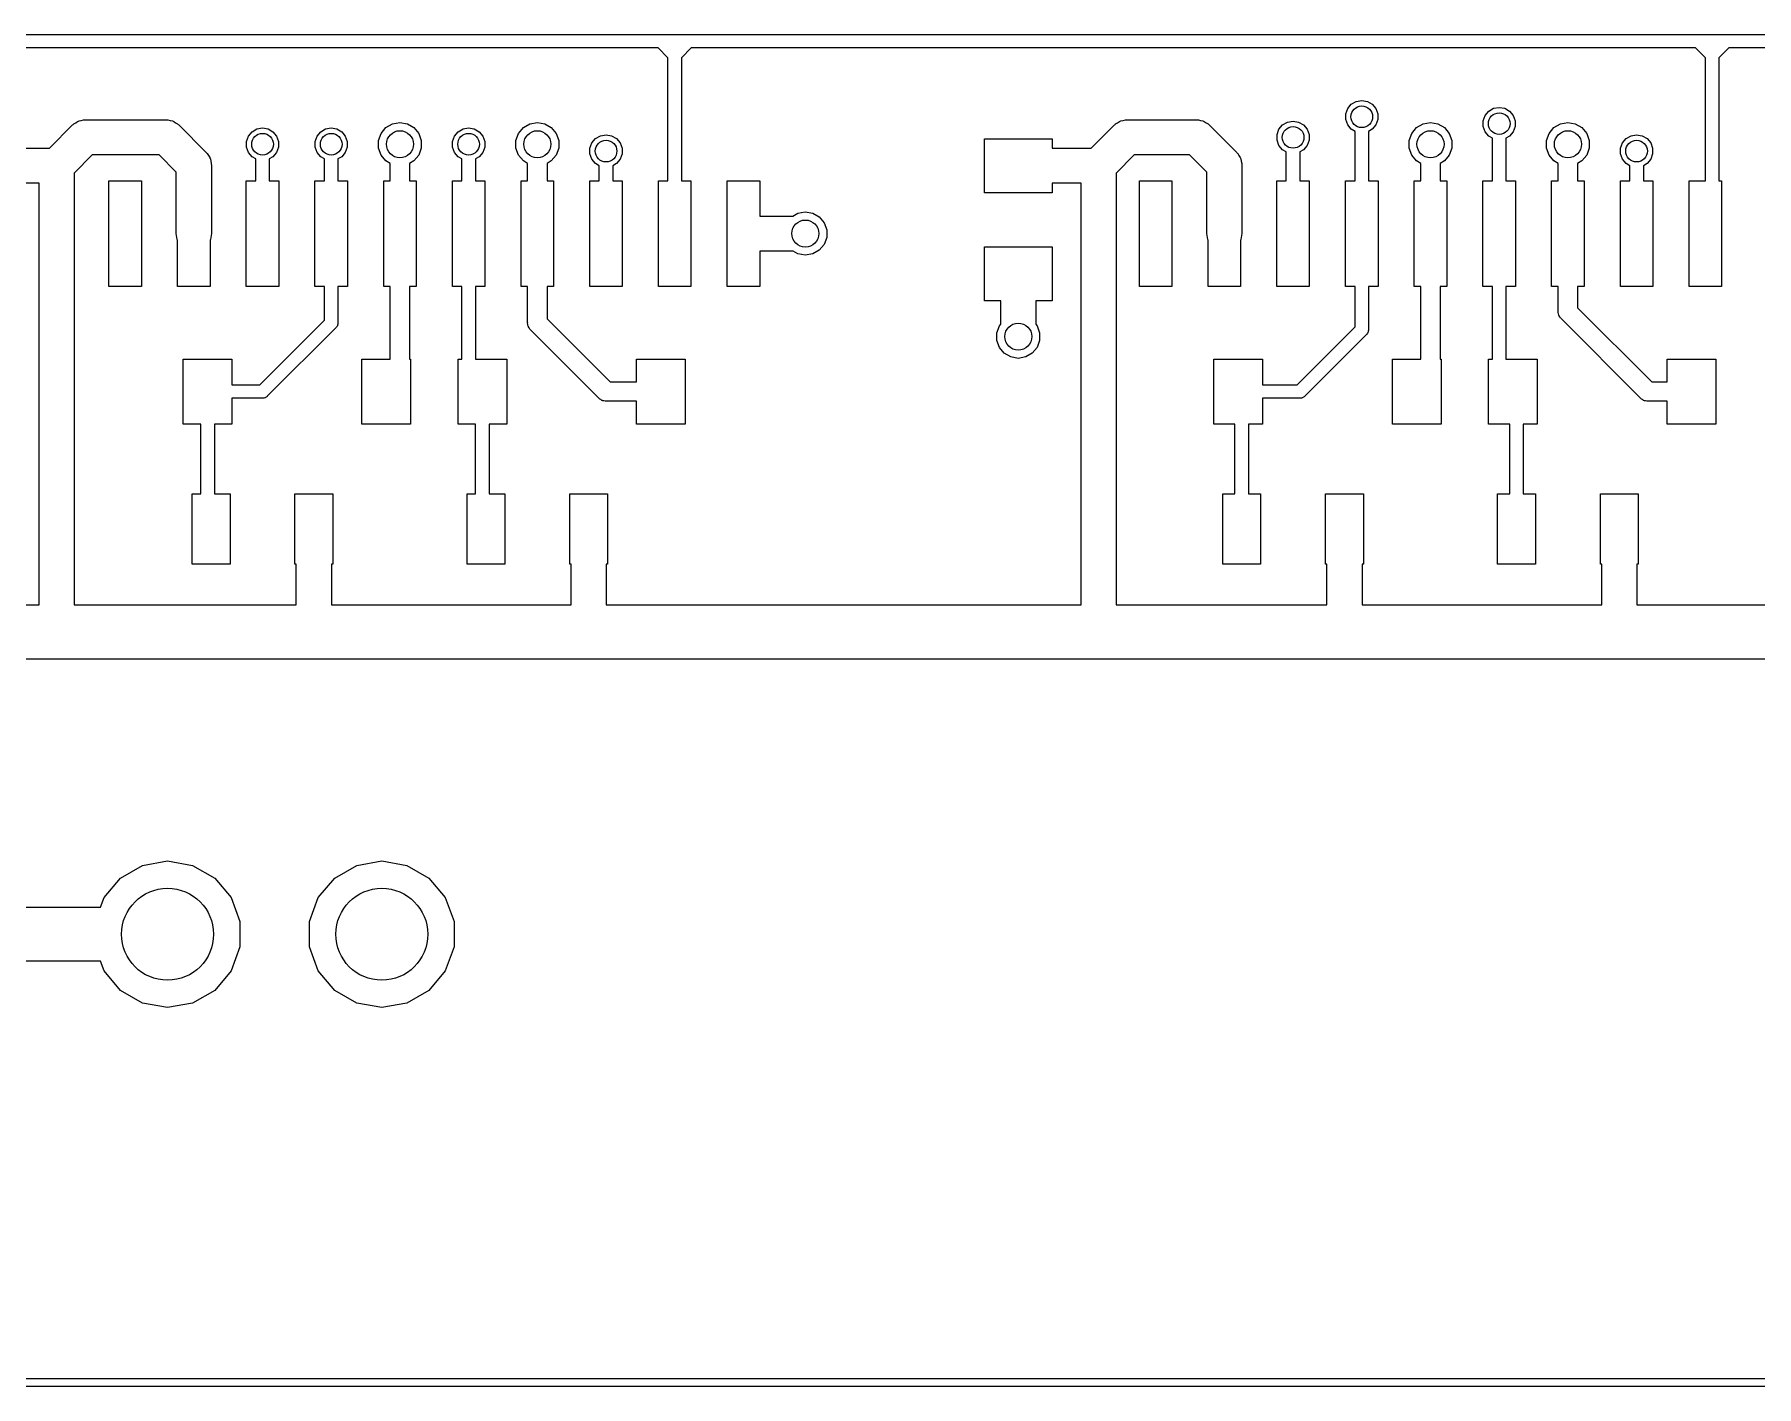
# Model space of a CAD drawing. Extents: x 25 to 125, y -125 to -25.
# Drawn here: x 58.65 to 90.48, y -125.08 to -100.08 of the extents above; entities that cross this region are included whole.
import ezdxf

# ---------------------------------------------------------------- set-up
doc = ezdxf.new("R2010")
doc.units = 0
doc.header["$MEASUREMENT"] = 0
doc.layers.add('BLACK', color=7, linetype='CONTINUOUS')

msp = doc.modelspace()

# ---------------------------------------------------------------- linework, layer by layer
at = {"layer": 'Black'}
for p, q in [((52.451, -100.078), (70.231, -100.078)), ((70.231, -100.078), (70.485, -100.078)), ((70.485, -100.078), (70.739, -100.078)), ((70.739, -100.078), (89.408, -100.078)), ((89.408, -100.078), (89.662, -100.078)), ((89.662, -100.078), (89.916, -100.078)), ((89.916, -100.078), (108.331, -100.078)), ((70.1792, -100.328), (52.5028, -100.328)), ((70.36, -100.509), (70.1792, -100.328)), ((70.36, -102.785), (70.36, -100.509)), ((70.7908, -100.328), (70.61, -100.509)), ((70.61, -100.509), (70.61, -102.785)), ((89.3562, -100.328), (70.7908, -100.328)), ((89.537, -100.509), (89.3562, -100.328)), ((89.537, -102.785), (89.537, -100.509)), ((89.9678, -100.328), (89.787, -100.509)), ((89.787, -100.509), (89.787, -102.785)), ((108.279, -100.328), (89.9678, -100.328)), ((82.8884, -101.548), (82.9242, -101.449)), ((82.8884, -101.652), (82.8884, -101.548)), ((82.9242, -101.449), (82.9914, -101.369)), ((82.9914, -101.369), (83.082, -101.317)), ((83.082, -101.317), (83.185, -101.299)), ((83.185, -101.299), (83.288, -101.317)), ((83.288, -101.317), (83.3786, -101.369)), ((83.3786, -101.369), (83.4458, -101.449)), ((83.4458, -101.449), (83.4816, -101.548)), ((83.4816, -101.548), (83.4816, -101.652)), ((85.4642, -101.576), (85.5314, -101.496)), ((85.5314, -101.496), (85.622, -101.444)), ((85.622, -101.444), (85.725, -101.426)), ((85.725, -101.426), (85.828, -101.444)), ((85.828, -101.444), (85.9186, -101.496)), ((85.9186, -101.496), (85.9858, -101.576)), ((58.9254, -102.18), (59.3542, -101.751)), ((59.3542, -101.751), (59.3659, -101.743)), ((59.3659, -101.743), (59.3751, -101.732)), ((59.3751, -101.732), (59.4119, -101.711)), ((59.4119, -101.711), (59.4466, -101.686)), ((59.4466, -101.686), (59.4605, -101.683)), ((59.4605, -101.683), (59.4728, -101.676)), ((59.4728, -101.676), (59.5147, -101.668)), ((59.5147, -101.668), (59.5557, -101.657)), ((59.5557, -101.657), (59.5699, -101.658)), ((59.5699, -101.658), (59.584, -101.656)), ((59.584, -101.656), (61.087, -101.656)), ((61.087, -101.656), (61.1011, -101.658)), ((61.1011, -101.658), (61.1153, -101.657)), ((61.1153, -101.657), (61.1563, -101.668)), ((61.1563, -101.668), (61.1982, -101.676)), ((61.1982, -101.676), (61.2105, -101.683)), ((61.2105, -101.683), (61.2244, -101.686)), ((61.2244, -101.686), (61.2591, -101.711)), ((61.2591, -101.711), (61.2959, -101.732)), ((61.2959, -101.732), (61.3051, -101.743)), ((61.3051, -101.743), (61.3168, -101.751)), ((61.3168, -101.751), (61.8248, -102.259)), ((62.6714, -101.877), (62.762, -101.825)), ((62.762, -101.825), (62.865, -101.807)), ((62.865, -101.807), (62.968, -101.825)), ((62.968, -101.825), (63.0586, -101.877)), ((63.9414, -101.877), (64.032, -101.825)), ((64.032, -101.825), (64.135, -101.807)), ((64.135, -101.807), (64.238, -101.825)), ((64.238, -101.825), (64.3286, -101.877)), ((65.0573, -101.907), (65.1469, -101.8)), ((65.1469, -101.8), (65.2677, -101.731)), ((65.2677, -101.731), (65.405, -101.706)), ((65.405, -101.706), (65.5423, -101.731)), ((65.5423, -101.731), (65.6631, -101.8)), ((65.6631, -101.8), (65.7527, -101.907)), ((66.4814, -101.877), (66.572, -101.825)), ((66.572, -101.825), (66.675, -101.807)), ((66.675, -101.807), (66.778, -101.825)), ((66.778, -101.825), (66.8686, -101.877)), ((67.5973, -101.907), (67.6869, -101.8)), ((67.6869, -101.8), (67.8077, -101.731)), ((67.8077, -101.731), (67.945, -101.706)), ((67.945, -101.706), (68.0823, -101.731)), ((68.0823, -101.731), (68.2031, -101.8)), ((68.2031, -101.8), (68.2927, -101.907)), ((78.1854, -102.18), (78.6142, -101.751)), ((78.6142, -101.751), (78.6259, -101.743)), ((78.6259, -101.743), (78.6351, -101.732)), ((78.6351, -101.732), (78.6719, -101.711)), ((78.6719, -101.711), (78.7066, -101.686)), ((78.7066, -101.686), (78.7205, -101.683)), ((78.7205, -101.683), (78.7328, -101.676)), ((78.7328, -101.676), (78.7747, -101.668)), ((78.7747, -101.668), (78.8157, -101.657)), ((78.8157, -101.657), (78.8299, -101.658)), ((78.8299, -101.658), (78.844, -101.656)), ((78.844, -101.656), (80.137, -101.656)), ((80.137, -101.656), (80.1511, -101.658)), ((80.1511, -101.658), (80.1653, -101.657)), ((80.1653, -101.657), (80.2063, -101.668)), ((80.2063, -101.668), (80.2482, -101.676)), ((80.2482, -101.676), (80.2605, -101.683)), ((80.2605, -101.683), (80.2744, -101.686)), ((80.2744, -101.686), (80.3091, -101.711)), ((80.3091, -101.711), (80.3459, -101.732)), ((80.3459, -101.732), (80.3551, -101.743)), ((80.3551, -101.743), (80.3668, -101.751)), ((80.3668, -101.751), (80.8748, -102.259)), ((81.6184, -101.929), (81.6542, -101.83)), ((81.6542, -101.83), (81.7214, -101.75)), ((81.7214, -101.75), (81.812, -101.698)), ((81.812, -101.698), (81.915, -101.68)), ((81.915, -101.68), (82.018, -101.698)), ((82.018, -101.698), (82.1086, -101.75)), ((82.1086, -101.75), (82.1758, -101.83)), ((82.1758, -101.83), (82.2116, -101.929)), ((82.9242, -101.751), (82.8884, -101.652)), ((82.9914, -101.831), (82.9242, -101.751)), ((83.06, -101.87), (82.9914, -101.831)), ((83.3786, -101.831), (83.31, -101.87)), ((83.4458, -101.751), (83.3786, -101.831)), ((83.4816, -101.652), (83.4458, -101.751)), ((84.1073, -101.907), (84.1969, -101.8)), ((84.1969, -101.8), (84.3177, -101.731)), ((84.3177, -101.731), (84.455, -101.706)), ((84.455, -101.706), (84.5923, -101.731)), ((84.5923, -101.731), (84.7131, -101.8)), ((84.7131, -101.8), (84.8027, -101.907)), ((85.4284, -101.675), (85.4642, -101.576)), ((85.4284, -101.779), (85.4284, -101.675)), ((85.4642, -101.878), (85.4284, -101.779)), ((85.9858, -101.576), (86.0216, -101.675)), ((86.0216, -101.779), (85.9858, -101.878)), ((86.0216, -101.675), (86.0216, -101.779)), ((86.6473, -101.907), (86.7369, -101.8)), ((86.7369, -101.8), (86.8577, -101.731)), ((86.8577, -101.731), (86.995, -101.706)), ((86.995, -101.706), (87.1323, -101.731)), ((87.1323, -101.731), (87.2531, -101.8)), ((87.2531, -101.8), (87.3427, -101.907)), ((58.41, -102.18), (58.9254, -102.18)), ((62.5684, -102.056), (62.6042, -101.957)), ((62.5684, -102.16), (62.5684, -102.056)), ((62.6042, -102.259), (62.5684, -102.16)), ((62.6042, -101.957), (62.6714, -101.877)), ((63.0586, -101.877), (63.1258, -101.957)), ((63.1258, -101.957), (63.1616, -102.056)), ((63.1616, -102.16), (63.1258, -102.259)), ((63.1616, -102.056), (63.1616, -102.16)), ((63.8384, -102.056), (63.8742, -101.957)), ((63.8384, -102.16), (63.8384, -102.056)), ((63.8742, -102.259), (63.8384, -102.16)), ((63.8742, -101.957), (63.9414, -101.877)), ((64.3286, -101.877), (64.3958, -101.957)), ((64.3958, -101.957), (64.4316, -102.056)), ((64.4316, -102.16), (64.3958, -102.259)), ((64.4316, -102.056), (64.4316, -102.16)), ((65.0096, -102.038), (65.0573, -101.907)), ((65.0096, -102.178), (65.0096, -102.038)), ((65.0573, -102.309), (65.0096, -102.178)), ((65.7527, -101.907), (65.8004, -102.038)), ((65.8004, -102.178), (65.7527, -102.309)), ((65.8004, -102.038), (65.8004, -102.178)), ((66.3784, -102.056), (66.4142, -101.957)), ((66.3784, -102.16), (66.3784, -102.056)), ((66.4142, -102.259), (66.3784, -102.16)), ((66.4142, -101.957), (66.4814, -101.877)), ((66.8686, -101.877), (66.9358, -101.957)), ((66.9358, -101.957), (66.9716, -102.056)), ((66.9716, -102.16), (66.9358, -102.259)), ((66.9716, -102.056), (66.9716, -102.16)), ((67.5496, -102.038), (67.5973, -101.907)), ((67.5496, -102.178), (67.5496, -102.038)), ((67.5973, -102.309), (67.5496, -102.178)), ((68.2927, -101.907), (68.3404, -102.038)), ((68.3404, -102.178), (68.2927, -102.309)), ((68.3404, -102.038), (68.3404, -102.178)), ((68.9184, -102.183), (68.9542, -102.084)), ((68.9184, -102.287), (68.9184, -102.183)), ((68.9542, -102.084), (69.0214, -102.004)), ((69.0214, -102.004), (69.112, -101.952)), ((69.112, -101.952), (69.215, -101.934)), ((69.215, -101.934), (69.318, -101.952)), ((69.318, -101.952), (69.4086, -102.004)), ((69.4086, -102.004), (69.4758, -102.084)), ((69.4758, -102.084), (69.5116, -102.183)), ((69.5116, -102.183), (69.5116, -102.287)), ((76.21, -103.005), (76.21, -102.005)), ((76.21, -102.005), (77.46, -102.005)), ((77.46, -102.005), (77.46, -102.18)), ((77.46, -102.18), (78.1854, -102.18)), ((81.6184, -102.033), (81.6184, -101.929)), ((81.6542, -102.132), (81.6184, -102.033)), ((81.7214, -102.212), (81.6542, -102.132)), ((82.1758, -102.132), (82.1086, -102.212)), ((82.2116, -102.033), (82.1758, -102.132)), ((82.2116, -101.929), (82.2116, -102.033)), ((83.06, -102.785), (83.06, -101.87)), ((83.31, -101.87), (83.31, -102.785)), ((84.0596, -102.038), (84.1073, -101.907)), ((84.0596, -102.178), (84.0596, -102.038)), ((84.1073, -102.309), (84.0596, -102.178)), ((84.8027, -101.907), (84.8504, -102.038)), ((84.8504, -102.178), (84.8027, -102.309)), ((84.8504, -102.038), (84.8504, -102.178)), ((85.5314, -101.958), (85.4642, -101.878)), ((85.6, -101.997), (85.5314, -101.958)), ((85.6, -102.785), (85.6, -101.997)), ((85.9186, -101.958), (85.85, -101.997)), ((85.85, -101.997), (85.85, -102.785)), ((85.9858, -101.878), (85.9186, -101.958)), ((86.5996, -102.038), (86.6473, -101.907)), ((86.5996, -102.178), (86.5996, -102.038)), ((86.6473, -102.309), (86.5996, -102.178)), ((87.3427, -101.907), (87.3904, -102.038)), ((87.3904, -102.178), (87.3427, -102.309)), ((87.3904, -102.038), (87.3904, -102.178)), ((87.9684, -102.183), (88.0042, -102.084)), ((87.9684, -102.287), (87.9684, -102.183)), ((88.0042, -102.084), (88.0714, -102.004)), ((88.0714, -102.004), (88.162, -101.952)), ((88.162, -101.952), (88.265, -101.934)), ((88.265, -101.934), (88.368, -101.952)), ((88.368, -101.952), (88.4586, -102.004)), ((88.4586, -102.004), (88.5258, -102.084)), ((88.5258, -102.084), (88.5616, -102.183)), ((88.5616, -102.183), (88.5616, -102.287)), ((59.7186, -102.306), (59.385, -102.64)), ((60.9524, -102.306), (59.7186, -102.306)), ((61.27, -102.624), (60.9524, -102.306)), ((61.8248, -102.259), (61.833, -102.271)), ((61.833, -102.271), (61.844, -102.28)), ((61.844, -102.28), (61.8652, -102.317)), ((61.8652, -102.317), (61.8895, -102.352)), ((61.8895, -102.352), (61.8933, -102.365)), ((61.8933, -102.365), (61.9004, -102.378)), ((61.9004, -102.378), (61.9078, -102.42)), ((61.9078, -102.42), (61.9188, -102.461)), ((61.9188, -102.461), (61.9175, -102.475)), ((61.9175, -102.475), (61.92, -102.489)), ((61.92, -102.489), (61.92, -103.76)), ((62.6714, -102.339), (62.6042, -102.259)), ((62.74, -102.378), (62.6714, -102.339)), ((62.74, -102.785), (62.74, -102.378)), ((63.0586, -102.339), (62.99, -102.378)), ((62.99, -102.378), (62.99, -102.785)), ((63.1258, -102.259), (63.0586, -102.339)), ((63.9414, -102.339), (63.8742, -102.259)), ((64.01, -102.378), (63.9414, -102.339)), ((64.01, -102.785), (64.01, -102.378)), ((64.3286, -102.339), (64.26, -102.378)), ((64.26, -102.378), (64.26, -102.785)), ((64.3958, -102.259), (64.3286, -102.339)), ((65.1469, -102.416), (65.0573, -102.309)), ((65.225, -102.461), (65.1469, -102.416)), ((65.225, -102.785), (65.225, -102.461)), ((65.6631, -102.416), (65.585, -102.461)), ((65.585, -102.461), (65.585, -102.785)), ((65.7527, -102.309), (65.6631, -102.416)), ((66.4814, -102.339), (66.4142, -102.259)), ((66.55, -102.378), (66.4814, -102.339)), ((66.55, -102.785), (66.55, -102.378)), ((66.8686, -102.339), (66.8, -102.378)), ((66.8, -102.378), (66.8, -102.785)), ((66.9358, -102.259), (66.8686, -102.339)), ((67.6869, -102.416), (67.5973, -102.309)), ((67.765, -102.461), (67.6869, -102.416)), ((67.765, -102.785), (67.765, -102.461)), ((68.2031, -102.416), (68.125, -102.461)), ((68.125, -102.461), (68.125, -102.785)), ((68.2927, -102.309), (68.2031, -102.416)), ((68.9542, -102.386), (68.9184, -102.287)), ((69.0214, -102.466), (68.9542, -102.386)), ((69.09, -102.505), (69.0214, -102.466)), ((69.4086, -102.466), (69.34, -102.505)), ((69.4758, -102.386), (69.4086, -102.466)), ((69.5116, -102.287), (69.4758, -102.386)), ((78.9786, -102.306), (78.645, -102.64)), ((80.0024, -102.306), (78.9786, -102.306)), ((80.32, -102.624), (80.0024, -102.306)), ((80.8748, -102.259), (80.883, -102.271)), ((80.883, -102.271), (80.894, -102.28)), ((80.894, -102.28), (80.9152, -102.317)), ((80.9152, -102.317), (80.9395, -102.352)), ((80.9395, -102.352), (80.9433, -102.365)), ((80.9433, -102.365), (80.9504, -102.378)), ((80.9504, -102.378), (80.9578, -102.42)), ((80.9578, -102.42), (80.9688, -102.461)), ((80.9688, -102.461), (80.9675, -102.475)), ((80.9675, -102.475), (80.97, -102.489)), ((80.97, -102.489), (80.97, -103.76)), ((81.79, -102.251), (81.7214, -102.212)), ((81.79, -102.785), (81.79, -102.251)), ((82.1086, -102.212), (82.04, -102.251)), ((82.04, -102.251), (82.04, -102.785)), ((84.1969, -102.416), (84.1073, -102.309)), ((84.275, -102.461), (84.1969, -102.416)), ((84.275, -102.785), (84.275, -102.461)), ((84.7131, -102.416), (84.635, -102.461)), ((84.635, -102.461), (84.635, -102.785)), ((84.8027, -102.309), (84.7131, -102.416)), ((86.7369, -102.416), (86.6473, -102.309)), ((86.815, -102.461), (86.7369, -102.416)), ((86.815, -102.785), (86.815, -102.461)), ((87.2531, -102.416), (87.175, -102.461)), ((87.175, -102.461), (87.175, -102.785)), ((87.3427, -102.309), (87.2531, -102.416)), ((88.0042, -102.386), (87.9684, -102.287)), ((88.0714, -102.466), (88.0042, -102.386)), ((88.14, -102.505), (88.0714, -102.466)), ((88.4586, -102.466), (88.39, -102.505)), ((88.5258, -102.386), (88.4586, -102.466)), ((88.5616, -102.287), (88.5258, -102.386)), ((59.385, -102.64), (59.385, -110.625)), ((60.025, -104.735), (60.025, -102.785)), ((60.025, -102.785), (60.625, -102.785)), ((60.625, -102.785), (60.625, -104.735)), ((61.27, -103.76), (61.27, -102.624)), ((62.565, -104.735), (62.565, -102.785)), ((62.565, -102.785), (62.74, -102.785)), ((62.99, -102.785), (63.165, -102.785)), ((63.165, -102.785), (63.165, -104.735)), ((63.835, -104.735), (63.835, -102.785)), ((63.835, -102.785), (64.01, -102.785)), ((64.26, -102.785), (64.435, -102.785)), ((64.435, -102.785), (64.435, -104.735)), ((65.105, -104.735), (65.105, -102.785)), ((65.105, -102.785), (65.225, -102.785)), ((65.585, -102.785), (65.705, -102.785)), ((65.705, -102.785), (65.705, -104.735)), ((66.375, -104.735), (66.375, -102.785)), ((66.375, -102.785), (66.55, -102.785)), ((66.8, -102.785), (66.975, -102.785)), ((66.975, -102.785), (66.975, -104.735)), ((67.645, -104.735), (67.645, -102.785)), ((67.645, -102.785), (67.765, -102.785)), ((68.125, -102.785), (68.245, -102.785)), ((68.245, -102.785), (68.245, -104.735)), ((68.915, -104.735), (68.915, -102.785)), ((68.915, -102.785), (69.09, -102.785)), ((69.09, -102.785), (69.09, -102.505)), ((69.34, -102.505), (69.34, -102.785)), ((69.34, -102.785), (69.515, -102.785)), ((69.515, -102.785), (69.515, -104.735)), ((70.185, -104.735), (70.185, -102.785)), ((70.185, -102.785), (70.36, -102.785)), ((70.61, -102.785), (70.785, -102.785)), ((70.785, -102.785), (70.785, -104.735)), ((71.455, -104.735), (71.455, -102.785)), ((71.455, -102.785), (72.055, -102.785)), ((72.055, -102.785), (72.055, -103.435)), ((78.645, -102.64), (78.645, -110.625)), ((79.075, -104.735), (79.075, -102.785)), ((79.075, -102.785), (79.675, -102.785)), ((79.675, -102.785), (79.675, -104.735)), ((80.32, -103.76), (80.32, -102.624)), ((81.615, -104.735), (81.615, -102.785)), ((81.615, -102.785), (81.79, -102.785)), ((82.04, -102.785), (82.215, -102.785)), ((82.215, -102.785), (82.215, -104.735)), ((82.885, -104.735), (82.885, -102.785)), ((82.885, -102.785), (83.06, -102.785)), ((83.31, -102.785), (83.485, -102.785)), ((83.485, -102.785), (83.485, -104.735)), ((84.155, -104.735), (84.155, -102.785)), ((84.155, -102.785), (84.275, -102.785)), ((84.635, -102.785), (84.755, -102.785)), ((84.755, -102.785), (84.755, -104.735)), ((85.425, -104.735), (85.425, -102.785)), ((85.425, -102.785), (85.6, -102.785)), ((85.85, -102.785), (86.025, -102.785)), ((86.025, -102.785), (86.025, -104.735)), ((86.695, -104.735), (86.695, -102.785)), ((86.695, -102.785), (86.815, -102.785)), ((87.175, -102.785), (87.295, -102.785)), ((87.295, -102.785), (87.295, -104.735)), ((87.965, -104.735), (87.965, -102.785)), ((87.965, -102.785), (88.14, -102.785)), ((88.14, -102.785), (88.14, -102.505)), ((88.39, -102.505), (88.39, -102.785)), ((88.39, -102.785), (88.565, -102.785)), ((88.565, -102.785), (88.565, -104.735)), ((89.235, -104.735), (89.235, -102.785)), ((89.235, -102.785), (89.537, -102.785)), ((89.787, -102.785), (89.835, -102.785)), ((89.835, -102.785), (89.835, -104.735)), ((58.735, -102.83), (58.41, -102.83)), ((58.735, -110.625), (58.735, -102.83)), ((77.46, -103.005), (76.21, -103.005)), ((77.995, -102.83), (77.46, -102.83)), ((77.46, -102.83), (77.46, -103.005)), ((77.995, -110.625), (77.995, -102.83)), ((72.055, -103.435), (72.6683, -103.435)), ((72.6683, -103.435), (72.7607, -103.382)), ((72.7607, -103.382), (72.898, -103.357)), ((72.898, -103.357), (73.0353, -103.382)), ((73.0353, -103.382), (73.1561, -103.451)), ((73.1561, -103.451), (73.2457, -103.558)), ((61.2896, -103.871), (61.27, -103.76)), ((61.92, -103.76), (61.9004, -103.871)), ((73.2457, -103.558), (73.2934, -103.689)), ((73.2934, -103.689), (73.2934, -103.829)), ((80.3396, -103.871), (80.32, -103.76)), ((80.97, -103.76), (80.9504, -103.871)), ((61.295, -103.881), (61.2896, -103.871)), ((61.295, -104.735), (61.295, -103.881)), ((61.9004, -103.871), (61.895, -103.881)), ((61.895, -103.881), (61.895, -104.735)), ((72.6718, -104.085), (72.055, -104.085)), ((72.055, -104.085), (72.055, -104.735)), ((72.7607, -104.136), (72.6718, -104.085)), ((73.1561, -104.067), (73.0353, -104.136)), ((73.2457, -103.96), (73.1561, -104.067)), ((73.2934, -103.829), (73.2457, -103.96)), ((76.21, -105.005), (76.21, -104.005)), ((76.21, -104.005), (77.46, -104.005)), ((77.46, -104.005), (77.46, -105.005)), ((80.345, -103.881), (80.3396, -103.871)), ((80.345, -104.735), (80.345, -103.881)), ((80.9504, -103.871), (80.945, -103.881)), ((80.945, -103.881), (80.945, -104.735)), ((72.898, -104.161), (72.7607, -104.136)), ((73.0353, -104.136), (72.898, -104.161)), ((60.625, -104.735), (60.025, -104.735)), ((61.895, -104.735), (61.295, -104.735)), ((63.165, -104.735), (62.565, -104.735)), ((64.01, -104.735), (63.835, -104.735)), ((64.01, -105.358), (64.01, -104.735)), ((64.435, -104.735), (64.26, -104.735)), ((64.26, -104.735), (64.26, -105.41)), ((65.225, -104.735), (65.105, -104.735)), ((65.225, -106.08), (65.225, -104.735)), ((65.705, -104.735), (65.585, -104.735)), ((65.585, -104.735), (65.585, -106.08)), ((66.55, -104.735), (66.375, -104.735)), ((66.55, -106.08), (66.55, -104.735)), ((66.975, -104.735), (66.8, -104.735)), ((66.8, -104.735), (66.8, -106.08)), ((67.765, -104.735), (67.645, -104.735)), ((67.765, -105.41), (67.765, -104.735)), ((68.245, -104.735), (68.125, -104.735)), ((68.125, -104.735), (68.125, -105.335)), ((69.515, -104.735), (68.915, -104.735)), ((70.785, -104.735), (70.185, -104.735)), ((72.055, -104.735), (71.455, -104.735)), ((76.51, -105.005), (76.21, -105.005)), ((76.51, -105.436), (76.51, -105.005)), ((77.46, -105.005), (77.16, -105.005)), ((77.16, -105.005), (77.16, -105.436)), ((79.675, -104.735), (79.075, -104.735)), ((80.945, -104.735), (80.345, -104.735)), ((82.215, -104.735), (81.615, -104.735)), ((83.06, -104.735), (82.885, -104.735)), ((83.06, -105.485), (83.06, -104.735)), ((83.485, -104.735), (83.31, -104.735)), ((83.31, -104.735), (83.31, -105.537)), ((84.275, -104.735), (84.155, -104.735)), ((84.275, -106.08), (84.275, -104.735)), ((84.755, -104.735), (84.635, -104.735)), ((84.635, -104.735), (84.635, -106.08)), ((85.6, -104.735), (85.425, -104.735)), ((85.6, -106.08), (85.6, -104.735)), ((86.025, -104.735), (85.85, -104.735)), ((85.85, -104.735), (85.85, -106.08)), ((86.815, -104.735), (86.695, -104.735)), ((86.815, -105.205), (86.815, -104.735)), ((87.295, -104.735), (87.175, -104.735)), ((87.175, -104.735), (87.175, -105.13)), ((88.565, -104.735), (87.965, -104.735)), ((89.835, -104.735), (89.235, -104.735)), ((62.8132, -106.555), (64.01, -105.358)), ((68.125, -105.335), (69.2896, -106.5)), ((86.8164, -105.213), (86.815, -105.205)), ((86.8157, -105.221), (86.8164, -105.213)), ((86.8218, -105.243), (86.8157, -105.221)), ((86.8259, -105.267), (86.8218, -105.243)), ((86.8298, -105.273), (86.8259, -105.267)), ((86.8319, -105.281), (86.8298, -105.273)), ((86.8454, -105.3), (86.8319, -105.281)), ((86.8571, -105.321), (86.8454, -105.3)), ((86.8632, -105.326), (86.8571, -105.321)), ((86.8677, -105.332), (86.8632, -105.326)), ((88.3427, -106.807), (86.8677, -105.332)), ((87.175, -105.13), (88.5446, -106.5)), ((64.2234, -105.498), (62.9534, -106.768)), ((64.2265, -105.494), (64.2234, -105.498)), ((64.2308, -105.49), (64.2265, -105.494)), ((64.2389, -105.476), (64.2308, -105.49)), ((64.2483, -105.463), (64.2389, -105.476)), ((64.2497, -105.458), (64.2483, -105.463)), ((64.2525, -105.453), (64.2497, -105.458)), ((64.2553, -105.437), (64.2525, -105.453)), ((64.2595, -105.421), (64.2553, -105.437)), ((64.26, -105.41), (64.259, -105.415)), ((64.259, -105.415), (64.2595, -105.421)), ((67.7664, -105.418), (67.765, -105.41)), ((67.7657, -105.426), (67.7664, -105.418)), ((67.7718, -105.448), (67.7657, -105.426)), ((67.7759, -105.472), (67.7718, -105.448)), ((67.7798, -105.478), (67.7759, -105.472)), ((67.7819, -105.486), (67.7798, -105.478)), ((67.7954, -105.505), (67.7819, -105.486)), ((67.8071, -105.526), (67.7954, -105.505)), ((67.8132, -105.531), (67.8071, -105.526)), ((67.8177, -105.537), (67.8132, -105.531)), ((69.0877, -106.807), (67.8177, -105.537)), ((76.4396, -105.594), (76.4873, -105.463)), ((76.4396, -105.734), (76.4396, -105.594)), ((76.4873, -105.463), (76.51, -105.436)), ((77.16, -105.436), (77.1827, -105.463)), ((77.1827, -105.463), (77.2304, -105.594)), ((77.2304, -105.594), (77.2304, -105.734)), ((81.9902, -106.555), (83.06, -105.485)), ((83.2734, -105.625), (82.1304, -106.768)), ((83.2765, -105.621), (83.2734, -105.625)), ((83.2808, -105.617), (83.2765, -105.621)), ((83.2889, -105.603), (83.2808, -105.617)), ((83.2983, -105.59), (83.2889, -105.603)), ((83.2997, -105.585), (83.2983, -105.59)), ((83.3025, -105.58), (83.2997, -105.585)), ((83.3053, -105.564), (83.3025, -105.58)), ((83.3095, -105.548), (83.3053, -105.564)), ((83.31, -105.537), (83.309, -105.542)), ((83.309, -105.542), (83.3095, -105.548)), ((76.4873, -105.865), (76.4396, -105.734)), ((76.5769, -105.972), (76.4873, -105.865)), ((76.6977, -106.041), (76.5769, -105.972)), ((77.0931, -105.972), (76.9723, -106.041)), ((77.1827, -105.865), (77.0931, -105.972)), ((77.2304, -105.734), (77.1827, -105.865)), ((61.4, -107.28), (61.4, -106.08)), ((61.4, -106.08), (62.3, -106.08)), ((62.3, -106.08), (62.3, -106.555)), ((64.7, -107.28), (64.7, -106.08)), ((64.7, -106.08), (65.225, -106.08)), ((65.585, -106.08), (65.6, -106.08)), ((65.6, -106.08), (65.6, -107.28)), ((66.48, -107.28), (66.48, -106.08)), ((66.48, -106.08), (66.55, -106.08)), ((66.8, -106.08), (67.38, -106.08)), ((67.38, -106.08), (67.38, -107.28)), ((69.78, -106.5), (69.78, -106.08)), ((69.78, -106.08), (70.68, -106.08)), ((70.68, -106.08), (70.68, -107.28)), ((76.835, -106.066), (76.6977, -106.041)), ((76.9723, -106.041), (76.835, -106.066)), ((80.45, -107.28), (80.45, -106.08)), ((80.45, -106.08), (81.35, -106.08)), ((81.35, -106.08), (81.35, -106.555)), ((83.75, -107.28), (83.75, -106.08)), ((83.75, -106.08), (84.275, -106.08)), ((84.635, -106.08), (84.65, -106.08)), ((84.65, -106.08), (84.65, -107.28)), ((85.53, -107.28), (85.53, -106.08)), ((85.53, -106.08), (85.6, -106.08)), ((85.85, -106.08), (86.43, -106.08)), ((86.43, -106.08), (86.43, -107.28)), ((88.83, -106.5), (88.83, -106.08)), ((88.83, -106.08), (89.73, -106.08)), ((89.73, -106.08), (89.73, -107.28)), ((62.3, -106.555), (62.8132, -106.555)), ((69.2896, -106.5), (69.78, -106.5)), ((81.35, -106.555), (81.9902, -106.555)), ((88.5446, -106.5), (88.83, -106.5)), ((62.865, -106.805), (62.3, -106.805)), ((62.3, -106.805), (62.3, -107.28)), ((62.8704, -106.804), (62.865, -106.805)), ((62.8759, -106.805), (62.8704, -106.804)), ((62.8917, -106.8), (62.8759, -106.805)), ((62.9078, -106.797), (62.8917, -106.8)), ((62.9125, -106.795), (62.9078, -106.797)), ((62.9178, -106.793), (62.9125, -106.795)), ((62.9312, -106.784), (62.9178, -106.793)), ((62.9453, -106.776), (62.9312, -106.784)), ((62.9489, -106.772), (62.9453, -106.776)), ((62.9534, -106.768), (62.9489, -106.772)), ((69.0942, -106.812), (69.0877, -106.807)), ((69.0993, -106.818), (69.0942, -106.812)), ((69.1197, -106.83), (69.0993, -106.818)), ((69.1389, -106.843), (69.1197, -106.83)), ((69.1466, -106.845), (69.1389, -106.843)), ((69.1534, -106.849), (69.1466, -106.845)), ((69.1766, -106.853), (69.1534, -106.849)), ((69.1993, -106.859), (69.1766, -106.853)), ((69.2072, -106.859), (69.1993, -106.859)), ((69.215, -106.86), (69.2072, -106.859)), ((69.78, -106.86), (69.215, -106.86)), ((69.78, -107.28), (69.78, -106.86)), ((82.042, -106.805), (81.35, -106.805)), ((81.35, -106.805), (81.35, -107.28)), ((82.0474, -106.804), (82.042, -106.805)), ((82.0529, -106.805), (82.0474, -106.804)), ((82.0687, -106.8), (82.0529, -106.805)), ((82.0848, -106.797), (82.0687, -106.8)), ((82.0895, -106.795), (82.0848, -106.797)), ((82.0948, -106.793), (82.0895, -106.795)), ((82.1082, -106.784), (82.0948, -106.793)), ((82.1223, -106.776), (82.1082, -106.784)), ((82.1259, -106.772), (82.1223, -106.776)), ((82.1304, -106.768), (82.1259, -106.772)), ((88.3492, -106.812), (88.3427, -106.807)), ((88.3543, -106.818), (88.3492, -106.812)), ((88.3747, -106.83), (88.3543, -106.818)), ((88.3939, -106.843), (88.3747, -106.83)), ((88.4016, -106.845), (88.3939, -106.843)), ((88.4084, -106.849), (88.4016, -106.845)), ((88.4316, -106.853), (88.4084, -106.849)), ((88.4543, -106.859), (88.4316, -106.853)), ((88.4622, -106.859), (88.4543, -106.859)), ((88.47, -106.86), (88.4622, -106.859)), ((88.83, -106.86), (88.47, -106.86)), ((88.83, -107.28), (88.83, -106.86)), ((61.725, -107.28), (61.4, -107.28)), ((61.725, -108.57), (61.725, -107.28)), ((62.3, -107.28), (61.975, -107.28)), ((61.975, -107.28), (61.975, -108.57)), ((65.6, -107.28), (64.7, -107.28)), ((66.805, -107.28), (66.48, -107.28)), ((66.805, -108.57), (66.805, -107.28)), ((67.38, -107.28), (67.055, -107.28)), ((67.055, -107.28), (67.055, -108.57)), ((70.68, -107.28), (69.78, -107.28)), ((80.84, -107.28), (80.45, -107.28)), ((80.84, -108.57), (80.84, -107.28)), ((81.35, -107.28), (81.09, -107.28)), ((81.09, -107.28), (81.09, -108.57)), ((84.65, -107.28), (83.75, -107.28)), ((85.92, -107.28), (85.53, -107.28)), ((85.92, -108.57), (85.92, -107.28)), ((86.43, -107.28), (86.17, -107.28)), ((86.17, -107.28), (86.17, -108.57)), ((89.73, -107.28), (88.83, -107.28)), ((61.565, -109.87), (61.565, -108.57)), ((61.565, -108.57), (61.725, -108.57)), ((61.975, -108.57), (62.265, -108.57)), ((62.265, -108.57), (62.265, -109.87)), ((63.465, -109.87), (63.465, -108.57)), ((63.465, -108.57), (64.165, -108.57)), ((64.165, -108.57), (64.165, -109.87)), ((66.645, -109.87), (66.645, -108.57)), ((66.645, -108.57), (66.805, -108.57)), ((67.055, -108.57), (67.345, -108.57)), ((67.345, -108.57), (67.345, -109.87)), ((68.545, -109.87), (68.545, -108.57)), ((68.545, -108.57), (69.245, -108.57)), ((69.245, -108.57), (69.245, -109.87)), ((80.615, -109.87), (80.615, -108.57)), ((80.615, -108.57), (80.84, -108.57)), ((81.09, -108.57), (81.315, -108.57)), ((81.315, -108.57), (81.315, -109.87)), ((82.515, -109.87), (82.515, -108.57)), ((82.515, -108.57), (83.215, -108.57)), ((83.215, -108.57), (83.215, -109.87)), ((85.695, -109.87), (85.695, -108.57)), ((85.695, -108.57), (85.92, -108.57)), ((86.17, -108.57), (86.395, -108.57)), ((86.395, -108.57), (86.395, -109.87)), ((87.595, -109.87), (87.595, -108.57)), ((87.595, -108.57), (88.295, -108.57)), ((88.295, -108.57), (88.295, -109.87)), ((62.265, -109.87), (61.565, -109.87)), ((63.49, -109.87), (63.465, -109.87)), ((63.49, -110.625), (63.49, -109.87)), ((64.165, -109.87), (64.14, -109.87)), ((64.14, -109.87), (64.14, -110.625)), ((67.345, -109.87), (66.645, -109.87)), ((68.57, -109.87), (68.545, -109.87)), ((68.57, -110.625), (68.57, -109.87)), ((69.245, -109.87), (69.22, -109.87)), ((69.22, -109.87), (69.22, -110.625)), ((81.315, -109.87), (80.615, -109.87)), ((82.54, -109.87), (82.515, -109.87)), ((82.54, -110.625), (82.54, -109.87)), ((83.215, -109.87), (83.19, -109.87)), ((83.19, -109.87), (83.19, -110.625)), ((86.395, -109.87), (85.695, -109.87)), ((87.62, -109.87), (87.595, -109.87)), ((87.62, -110.625), (87.62, -109.87)), ((88.295, -109.87), (88.27, -109.87)), ((88.27, -109.87), (88.27, -110.625)), ((53.213, -110.625), (58.735, -110.625)), ((59.385, -110.625), (63.49, -110.625)), ((64.14, -110.625), (68.57, -110.625)), ((69.22, -110.625), (77.995, -110.625)), ((78.645, -110.625), (82.54, -110.625)), ((83.19, -110.625), (87.62, -110.625)), ((88.27, -110.625), (96.83, -110.625)), ((59.055, -111.625), (53.69, -111.625)), ((63.881, -111.625), (59.055, -111.625)), ((68.961, -111.625), (63.881, -111.625)), ((78.359, -111.625), (68.961, -111.625)), ((82.677, -111.625), (78.359, -111.625)), ((87.884, -111.625), (82.677, -111.625)), ((97.155, -111.625), (87.884, -111.625)), ((60.2389, -115.675), (60.6465, -115.44)), ((60.6465, -115.44), (61.11, -115.358)), ((61.11, -115.358), (61.5735, -115.44)), ((61.5735, -115.44), (61.9811, -115.675)), ((64.1989, -115.675), (64.6065, -115.44)), ((64.6065, -115.44), (65.07, -115.358)), ((65.07, -115.358), (65.5335, -115.44)), ((65.5335, -115.44), (65.9411, -115.675)), ((59.9364, -116.035), (60.2389, -115.675)), ((61.9811, -115.675), (62.2836, -116.035)), ((63.8964, -116.035), (64.1989, -115.675)), ((65.9411, -115.675), (66.2436, -116.035)), ((59.8718, -116.213), (59.9364, -116.035)), ((62.2836, -116.035), (62.4446, -116.478)), ((63.7354, -116.478), (63.8964, -116.035)), ((66.2436, -116.035), (66.4046, -116.478)), ((58.3882, -116.213), (59.8718, -116.213)), ((62.4446, -116.478), (62.4446, -116.948)), ((63.7354, -116.948), (63.7354, -116.478)), ((66.4046, -116.478), (66.4046, -116.948)), ((62.4446, -116.948), (62.2836, -117.391)), ((63.8964, -117.391), (63.7354, -116.948)), ((66.4046, -116.948), (66.2436, -117.391)), ((59.8718, -117.213), (58.3882, -117.213)), ((59.9364, -117.391), (59.8718, -117.213)), ((60.2389, -117.751), (59.9364, -117.391)), ((62.2836, -117.391), (61.9811, -117.751)), ((64.1989, -117.751), (63.8964, -117.391)), ((66.2436, -117.391), (65.9411, -117.751)), ((60.6465, -117.986), (60.2389, -117.751)), ((61.9811, -117.751), (61.5735, -117.986)), ((64.6065, -117.986), (64.1989, -117.751)), ((65.9411, -117.751), (65.5335, -117.986)), ((61.11, -118.068), (60.6465, -117.986)), ((61.5735, -117.986), (61.11, -118.068)), ((65.07, -118.068), (64.6065, -117.986)), ((65.5335, -117.986), (65.07, -118.068)), ((125, -125.075), (25, -125.075)), ((25.075, -124.925), (124.925, -124.925))]:
    msp.add_line(p, q, dxfattribs=at)
for centre, radius in [((83.185, -101.6), 0.2), ((85.725, -101.727), 0.2), ((65.405, -102.108), 0.25), ((67.945, -102.108), 0.25), ((81.915, -101.981), 0.2), ((84.455, -102.108), 0.25), ((86.995, -102.108), 0.25), ((62.865, -102.108), 0.2), ((64.135, -102.108), 0.2), ((66.675, -102.108), 0.2), ((69.215, -102.235), 0.2), ((88.265, -102.235), 0.2), ((72.898, -103.759), 0.25), ((76.835, -105.664), 0.25), ((61.11, -116.713), 0.85), ((61.11, -116.713), 0.85), ((65.07, -116.713), 0.85), ((65.07, -116.713), 0.85)]:
    msp.add_circle(centre, radius, dxfattribs=at)

doc.saveas('drawing.dxf')
